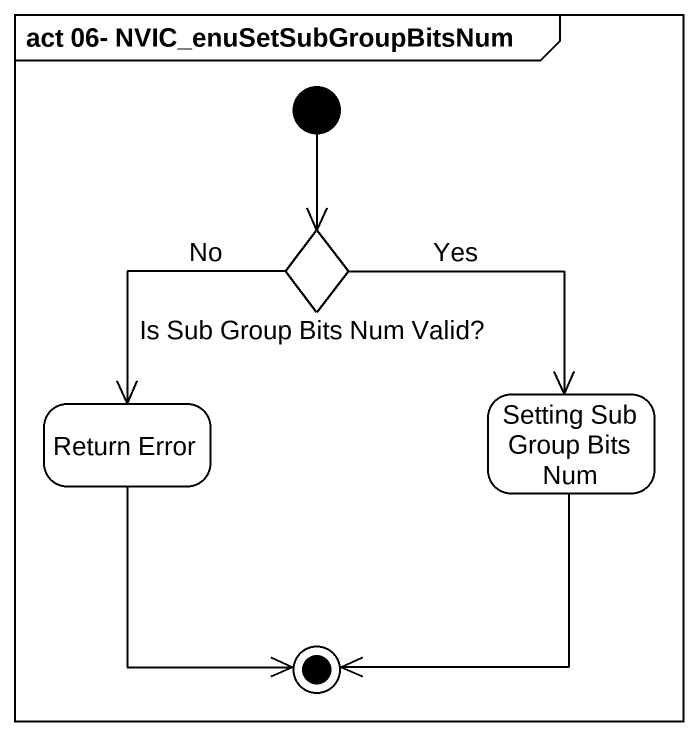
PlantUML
@startuml
mainframe act 06- NVIC_enuSetSubGroupBitsNum
hide empty description
state "Is Sub Group Bits Num Valid?" as Is_Sub_Group_Bits_Num_Valid <<choice>>
state "Return Error" as Return_Error
state "Setting Sub Group Bits Num" as Setting_Sub_Group_Bits_Num
[*] --> Is_Sub_Group_Bits_Num_Valid
Is_Sub_Group_Bits_Num_Valid --> Return_Error : No
Is_Sub_Group_Bits_Num_Valid --> Setting_Sub_Group_Bits_Num : Yes
Return_Error --> [*]
Setting_Sub_Group_Bits_Num --> [*]
@enduml
